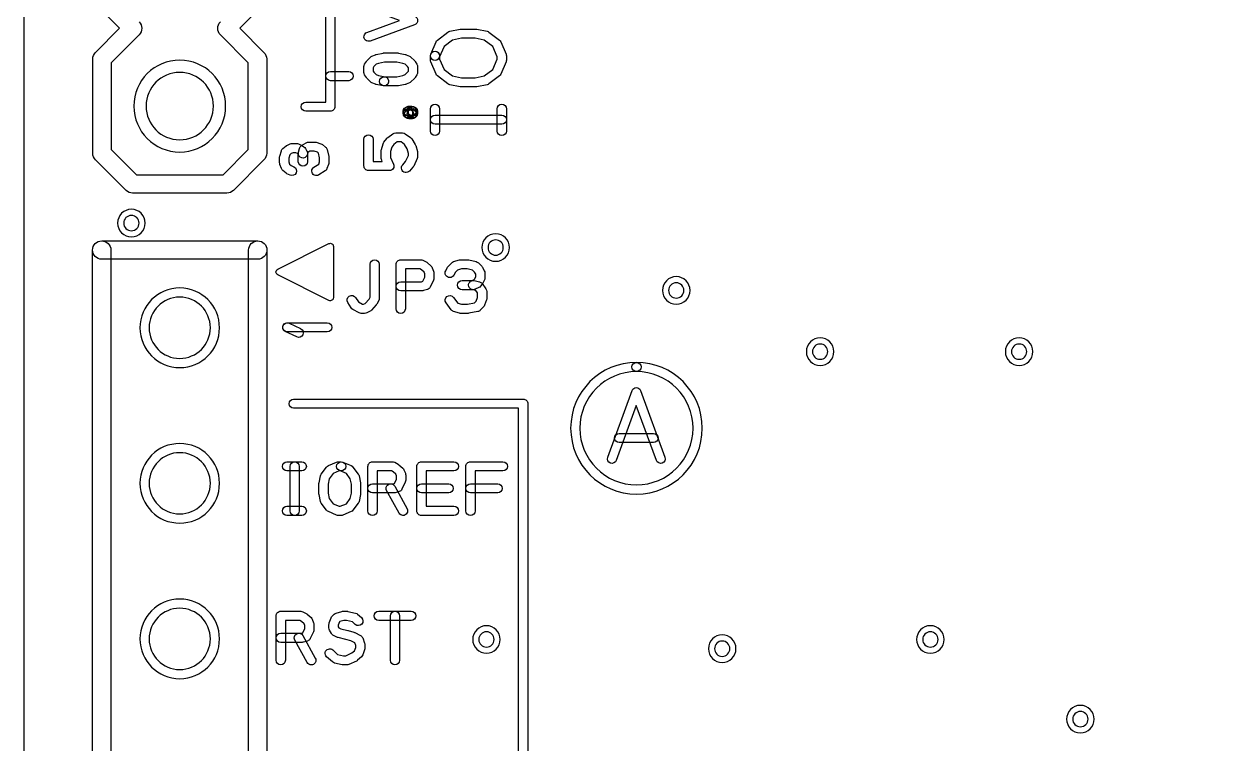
# Model space of a CAD drawing. Extents: x 0 to 53.3, y 0 to 68.6.
# Drawn here: x 0 to 19.79, y 33.85 to 45.6 of the extents above; entities that cross this region are included whole.
import ezdxf

# ---------------------------------------------------------------- set-up
doc = ezdxf.new("R2010")
doc.units = 0
for name, color, linetype in [('HOLE_1_4', 7, 'CONTINUOUS'), ('NC_Resist-A', 221, 'CONTINUOUS'), ('NC_Symbol-A', 140, 'CONTINUOUS'), ('OUTLINE', 7, 'CONTINUOUS')]:
    doc.layers.add(name, color=color, linetype=linetype)

msp = doc.modelspace()

# ---------------------------------------------------------------- linework, layer by layer
at = {"layer": 'HOLE_1_4'}
for points in [[(3.09, 44.26, 1), (1.99, 44.26, 1), (3.09, 44.26)], [(1.875, 42.35, 1), (1.625, 42.35, 1), (1.875, 42.35)], [(7.825, 41.95, 1), (7.575, 41.95, 1), (7.825, 41.95)], [(10.775, 41.25, 1), (10.525, 41.25, 1), (10.775, 41.25)], [(3.04, 40.64, 1), (2.04, 40.64, 1), (3.04, 40.64)], [(13.125, 40.25, 1), (12.875, 40.25, 1), (13.125, 40.25)], [(16.375, 40.25, 1), (16.125, 40.25, 1), (16.375, 40.25)], [(3.04, 38.1, 1), (2.04, 38.1, 1), (3.04, 38.1)], [(3.04, 35.56, 1), (2.04, 35.56, 1), (3.04, 35.56)], [(7.675, 35.55, 1), (7.425, 35.55, 1), (7.675, 35.55)], [(14.925, 35.55, 1), (14.675, 35.55, 1), (14.925, 35.55)], [(11.525, 35.4, 1), (11.275, 35.4, 1), (11.525, 35.4)], [(17.375, 34.25, 1), (17.125, 34.25, 1), (17.375, 34.25)]]:
    msp.add_lwpolyline(points, format="xyb", close=True, dxfattribs=at)
at = {"layer": 'NC_Resist-A'}
for points in [[(1.79, 44.26, 1), (3.29, 44.26, 1), (1.79, 44.26)], [(1.975, 42.35, 1), (1.525, 42.35, 1), (1.975, 42.35)], [(7.925, 41.95, 1), (7.475, 41.95, 1), (7.925, 41.95)], [(10.875, 41.25, 1), (10.425, 41.25, 1), (10.875, 41.25)], [(2.54, 41.29, 1), (2.54, 39.99, 1), (2.54, 41.29)], [(13.225, 40.25, 1), (12.775, 40.25, 1), (13.225, 40.25)], [(16.475, 40.25, 1), (16.025, 40.25, 1), (16.475, 40.25)], [(2.54, 38.75, 1), (2.54, 37.45, 1), (2.54, 38.75)], [(2.54, 36.21, 1), (2.54, 34.91, 1), (2.54, 36.21)], [(7.775, 35.55, 1), (7.325, 35.55, 1), (7.775, 35.55)], [(11.625, 35.4, 1), (11.175, 35.4, 1), (11.625, 35.4)], [(15.025, 35.55, 1), (14.575, 35.55, 1), (15.025, 35.55)], [(17.475, 34.25, 1), (17.025, 34.25, 1), (17.475, 34.25)]]:
    msp.add_lwpolyline(points, format="xyb", close=True, dxfattribs=at)
at = {"layer": 'NC_Symbol-A'}
for points in [[(4.6, 44.175, -1), (4.6, 44.325), (4.925, 44.325), (4.925, 49.275), (4.6, 49.275, -1), (4.6, 49.425), (5, 49.425, -0.414214), (5.075, 49.35), (5.075, 44.25, -0.414214), (5, 44.175)], [(5.64928, 45.3224, -1), (5.59788, 45.46332), (6.13111, 45.65779), (5.59788, 45.85227, -1), (5.64928, 45.99319), (6.3757, 45.72825, -0.699716), (6.3757, 45.58733)], [(6.63538, 45.08052, -1), (6.78538, 45.08052), (6.78538, 45.02574), (6.85643, 44.85947), (6.99685, 44.75314), (7.14257, 44.72305), (7.36781, 44.72305), (7.51352, 44.75314), (7.65395, 44.85947), (7.725, 45.02574), (7.725, 45.06517), (7.65395, 45.23144), (7.51352, 45.33777), (7.36781, 45.36786), (7.14257, 45.36786), (6.99685, 45.33777), (6.85643, 45.23144), (6.77935, 45.05105, -1), (6.64141, 45.10999), (6.72631, 45.30869, -0.130462), (6.75001, 45.33901), (6.91982, 45.46758, -0.111553), (6.94992, 45.48124), (7.11974, 45.51631, -0.050962), (7.13491, 45.51786), (7.37547, 45.51786, -0.050962), (7.39064, 45.51631), (7.56045, 45.48124, -0.111553), (7.59055, 45.46758), (7.76036, 45.33901, -0.130462), (7.78406, 45.30869), (7.86897, 45.10999, -0.101298), (7.875, 45.08052), (7.875, 45.01039, -0.101298), (7.86897, 44.98092), (7.78406, 44.78222, -0.130462), (7.76036, 44.7519), (7.59055, 44.62333, -0.111553), (7.56045, 44.60967), (7.39064, 44.5746, -0.050962), (7.37547, 44.57305), (7.13491, 44.57305, -0.050962), (7.11974, 44.5746), (6.94992, 44.60967, -0.111553), (6.91982, 44.62333), (6.75001, 44.7519, -0.130462), (6.72631, 44.78222), (6.64141, 44.98092, -0.101298), (6.63538, 45.01039)], [(5.8783, 44.58799, -1), (5.8783, 44.73799), (6.08762, 44.73799), (6.1864, 44.75838), (6.2233, 44.77362), (6.26261, 44.8115), (6.275, 44.83197), (6.275, 44.88362), (6.26261, 44.90408), (6.2233, 44.94195), (6.18639, 44.9572), (6.08762, 44.9776), (5.88596, 44.9776), (5.78719, 44.9572), (5.75028, 44.94196), (5.71098, 44.90408), (5.69858, 44.88361), (5.69858, 44.83198), (5.71098, 44.81151), (5.75028, 44.77362), (5.78718, 44.75838), (5.89346, 44.73644, -1), (5.86314, 44.58954), (5.74993, 44.61291, -0.047067), (5.73646, 44.61704), (5.67986, 44.64042, -0.094112), (5.65644, 44.65574), (5.59984, 44.71029, -0.064902), (5.58774, 44.72544), (5.55943, 44.77219, -0.136978), (5.54858, 44.81104), (5.54858, 44.90455, -0.136978), (5.55943, 44.9434), (5.58774, 44.99015, -0.06495), (5.59985, 45.00531), (5.65645, 45.05985, -0.094064), (5.67986, 45.07516), (5.73646, 45.09854, -0.047035), (5.74992, 45.10267), (5.86313, 45.12605, -0.050962), (5.8783, 45.1276), (6.09528, 45.1276, -0.050962), (6.11045, 45.12605), (6.22366, 45.10267, -0.047035), (6.23712, 45.09854), (6.29372, 45.07516, -0.094064), (6.31713, 45.05985), (6.37374, 45.00531, -0.064997), (6.38586, 44.99014), (6.41416, 44.94339, -0.136935), (6.425, 44.90455), (6.425, 44.81104, -0.136935), (6.41416, 44.7722), (6.38586, 44.72545, -0.064997), (6.37374, 44.71028), (6.31713, 44.65573, -0.094064), (6.29372, 44.64042), (6.23712, 44.61704, -0.047067), (6.22365, 44.61291), (6.11044, 44.58954, -0.050929), (6.09528, 44.58799)], [(5, 44.675, -1), (5, 44.825), (5.3, 44.825, -1), (5.3, 44.675)], [(6.29371, 44.10536, -1), (6.23647, 44.244), (6.25534, 44.25179, -0.098199), (6.28396, 44.25747), (6.33113, 44.25747, -1), (6.33113, 44.10747), (6.29883, 44.10747)], [(6.34009, 44.14351, -1), (6.19009, 44.14351), (6.19009, 44.17468, -1), (6.34009, 44.17468)], [(6.33173, 44.18574, -1), (6.23619, 44.0701), (6.21732, 44.08569, -1), (6.31286, 44.20133)], [(6.33113, 44.20292, -1), (6.33113, 44.05292), (6.28396, 44.05292, -1), (6.28396, 44.20292)], [(6.30251, 44.11315, -1), (6.35975, 44.25179), (6.37862, 44.244, -1), (6.32138, 44.10536)], [(6.30223, 44.20133, -1), (6.39777, 44.08569), (6.3789, 44.0701, -1), (6.28336, 44.18574)], [(6.275, 44.17468, -1), (6.425, 44.17468), (6.425, 44.14351, -1), (6.275, 44.14351)], [(6.78538, 43.85195, -1), (6.63538, 43.85195), (6.63538, 44.21429, -1), (6.78538, 44.21429)], [(7.875, 43.85195, -1), (7.725, 43.85195), (7.725, 44.21429, -1), (7.875, 44.21429)], [(7.8, 44.11396, -1), (7.8, 43.96396), (6.71038, 43.96396, -1), (6.71038, 44.11396)], [(5.54858, 43.71753, -1), (5.69858, 43.71753), (5.69858, 43.35617), (5.84678, 43.35617), (5.83831, 43.37483, -0.106969), (5.8316, 43.40584), (5.8316, 43.53052, -0.073621), (5.83482, 43.55225), (5.86313, 43.64576, -0.088707), (5.87511, 43.66929), (5.92228, 43.73162, -0.072506), (5.93769, 43.74681), (6.02259, 43.80915, -0.159683), (6.06698, 43.8237), (6.18019, 43.8237, -0.159683), (6.22458, 43.80915), (6.30948, 43.74681, -0.098579), (6.32925, 43.7252), (6.38586, 43.6317, -0.06271), (6.39348, 43.61458), (6.42178, 43.52107, -0.073588), (6.425, 43.49935), (6.425, 43.43701, -0.106935), (6.41829, 43.40601), (6.36169, 43.28134, -0.077945), (6.34892, 43.26192), (6.29231, 43.19958, -1), (6.18127, 43.30042), (6.22997, 43.35405), (6.275, 43.45324), (6.275, 43.48825), (6.25265, 43.5621), (6.20867, 43.63474), (6.15561, 43.6737), (6.09156, 43.6737), (6.03528, 43.63238), (6.00281, 43.58946), (5.9816, 43.51942), (5.9816, 43.42207), (6.0315, 43.31218, -0.545351), (5.96321, 43.20617), (5.62358, 43.20617, -0.414214), (5.54858, 43.28117)], [(4.40487, 43.26816, -1), (4.34229, 43.13184), (4.29135, 43.15522, -0.061629), (4.27568, 43.1649), (4.22474, 43.20581, -0.137315), (4.20121, 43.23869), (4.17574, 43.30882, -0.087308), (4.17123, 43.33442), (4.17123, 43.42208, -0.070824), (4.17421, 43.44301), (4.19968, 43.53067, -0.154052), (4.22474, 43.56822), (4.27568, 43.60913, -0.061629), (4.29135, 43.61881), (4.34229, 43.64219, -0.108008), (4.37358, 43.64903), (4.45, 43.64903, -0.108008), (4.48129, 43.64219), (4.53223, 43.61881, -0.043087), (4.54345, 43.61244), (4.56893, 43.59491, -0.117879), (4.59228, 43.569), (4.61775, 43.52224, -0.125359), (4.62689, 43.48636), (4.62689, 43.35195, -1), (4.47689, 43.35195), (4.47689, 43.46726), (4.46914, 43.4815), (4.46377, 43.48519), (4.43361, 43.49903), (4.38997, 43.49903), (4.36236, 43.48636), (4.33712, 43.46608), (4.32123, 43.4114), (4.32123, 43.34762), (4.33503, 43.30962), (4.36236, 43.28767)], [(4.6244, 43.46721, -1), (4.47938, 43.50551), (4.49636, 43.5698, -0.193245), (4.52973, 43.61463), (4.60614, 43.66138, -0.138125), (4.64528, 43.6724), (4.74717, 43.6724, -0.074355), (4.76911, 43.66912), (4.84552, 43.64575, -0.095213), (4.87054, 43.63251), (4.92149, 43.5916, -0.168753), (4.94763, 43.54989), (4.9731, 43.43885, -0.056437), (4.975, 43.42208), (4.975, 43.33442, -0.087308), (4.97049, 43.30882), (4.94502, 43.23869, -0.1664), (4.91455, 43.20086), (4.81266, 43.13657, -1), (4.73262, 43.26343), (4.8128, 43.31402), (4.825, 43.34762), (4.825, 43.41359), (4.80725, 43.49095), (4.78786, 43.50653), (4.73596, 43.5224), (4.6664, 43.5224), (4.6337, 43.50239)], [(1.265, 41.76, -1), (1.265, 42.06), (3.815, 42.06, -1), (3.815, 41.76)], [(1.415, 21.59, -1), (1.115, 21.59), (1.115, 41.91, -1), (1.415, 41.91)], [(3.665, 41.91, -1), (3.965, 41.91), (3.965, 21.59, -1), (3.665, 21.59)], [(5.05, 41.1309, -0.55752), (4.97764, 41.08618), (4.13944, 41.50528, -0.617992), (4.13944, 41.59472), (4.97764, 42.01382, -0.55752), (5.05, 41.9691)], [(5.64903, 41.67642, -1), (5.79903, 41.67642), (5.79903, 41.11981, -0.126514), (5.78973, 41.08363), (5.75856, 41.02703, -0.059853), (5.74812, 41.0125), (5.6702, 40.92759, -0.087646), (5.64948, 40.91173), (5.59493, 40.88343, -0.120226), (5.56039, 40.875), (5.50584, 40.875, -0.128104), (5.46925, 40.88453), (5.36796, 40.94113, -0.123142), (5.34145, 40.96606), (5.2869, 41.05097, -1), (5.4131, 41.13205), (5.45751, 41.06292), (5.52537, 41.025), (5.54209, 41.025), (5.56864, 41.03877), (5.63151, 41.10728), (5.64903, 41.1391)], [(6.225, 40.95, -1), (6.075, 40.95), (6.075, 41.67642, -0.414214), (6.15, 41.75142), (6.47727, 41.75142, -0.12026), (6.51182, 41.74299), (6.56637, 41.71468, -0.064683), (6.58223, 41.70364), (6.64457, 41.64704, -0.110983), (6.66348, 41.62013), (6.68685, 41.56353, -0.098199), (6.69253, 41.53491), (6.69253, 41.45, -0.112704), (6.6851, 41.41745), (6.63056, 41.30424, -0.209984), (6.58472, 41.26501), (6.52238, 41.24614, -0.073621), (6.50065, 41.24292), (6.15, 41.24292, -1), (6.15, 41.39292), (6.48955, 41.39292), (6.50972, 41.39903), (6.54253, 41.46712), (6.54253, 41.52004), (6.53127, 41.54731), (6.48862, 41.58603), (6.45897, 41.60142), (6.225, 41.60142)], [(7.0157, 41.49873, -1), (6.8843, 41.57109), (6.91547, 41.62769, -0.065961), (6.92716, 41.64355), (6.9817, 41.70015, -0.128197), (7.01398, 41.71989), (7.10749, 41.7482, -0.073621), (7.12922, 41.75142), (7.2461, 41.75142, -0.059462), (7.26375, 41.74931), (7.38064, 41.721, -0.142552), (7.417, 41.70015), (7.47154, 41.64355, -0.065961), (7.48323, 41.62769), (7.5144, 41.57109, -0.126514), (7.5237, 41.53491), (7.5237, 41.45, -0.126514), (7.5144, 41.41382), (7.48323, 41.35722, -0.046726), (7.47537, 41.34565), (7.452, 41.31734, -0.114126), (7.42516, 41.2968), (7.36282, 41.2685, -0.106935), (7.33182, 41.26179), (7.1526, 41.26179, -1), (7.1526, 41.41179), (7.31559, 41.41179), (7.34736, 41.42621), (7.35522, 41.43573), (7.3737, 41.46929), (7.3737, 41.51562), (7.35663, 41.54663), (7.32413, 41.58035), (7.23715, 41.60142), (7.14032, 41.60142), (7.07615, 41.58199), (7.04207, 41.54663)], [(7.31569, 41.26354, -1), (7.34795, 41.41004), (7.43366, 41.39117, -0.182143), (7.47798, 41.36231), (7.54032, 41.27741, -0.159683), (7.55487, 41.23302), (7.55487, 41.11981, -0.088201), (7.55027, 41.09396), (7.5191, 41.00906, -0.104102), (7.50271, 40.98287), (7.44817, 40.92626, -0.155011), (7.40824, 40.90463), (7.26018, 40.87633, -0.047247), (7.2461, 40.875), (7.12922, 40.875, -0.073588), (7.1075, 40.87822), (7.01399, 40.90652, -0.158551), (6.97591, 40.93303), (6.8902, 41.04624, -1), (7.0098, 41.13678), (7.08078, 41.04302), (7.14032, 41.025), (7.239, 41.025), (7.35668, 41.04749), (7.38374, 41.07558), (7.40487, 41.13314), (7.40487, 41.20844), (7.3738, 41.25075)], [(4.51488, 40.62634, -1), (4.45116, 40.49054), (4.26437, 40.5782, -1), (4.32809, 40.714)], [(4.29623, 40.5711, -1), (4.29623, 40.7211), (4.95, 40.7211, -1), (4.95, 40.5711)], [(10, 39.925, -1), (10, 40.075), (10, 40.075, 1), (10, 37.925, 1), (10, 40.075), (10, 40.075, -1), (10, 39.925), (10, 39.925, 1), (10, 38.075, 1), (10, 39.925)], [(9.67046, 38.4743, -1), (9.52954, 38.5257), (9.92694, 39.61532, -0.699716), (10.06786, 39.61532), (10.46527, 38.5257, -1), (10.32435, 38.4743), (9.9974, 39.37073)], [(4.4, 24.025, -1), (4.4, 24.175), (6.725, 24.175), (6.725, 28.5, -0.414214), (6.8, 28.575), (8.075, 28.575), (8.075, 39.325), (4.4, 39.325, -1), (4.4, 39.475), (8.15, 39.475, -0.414214), (8.225, 39.4), (8.225, 28.5, -0.414214), (8.15, 28.425), (6.875, 28.425), (6.875, 24.1, -0.414214), (6.8, 24.025)], [(9.71688, 38.76462, -1), (9.71688, 38.91462), (10.27792, 38.91462, -1), (10.27792, 38.76462)], [(4.2913, 38.30142, -1), (4.2913, 38.45142), (4.53286, 38.45142, -1), (4.53286, 38.30142)], [(4.49097, 37.65, -1), (4.34097, 37.65), (4.34097, 38.37642, -1), (4.49097, 38.37642)], [(5.17701, 38.45142, -1), (5.17701, 38.30142), (5.14561, 38.30142), (5.04557, 38.25867), (4.9821, 38.17484), (4.9637, 38.08574), (4.9637, 37.94068), (4.9821, 37.85157), (5.04557, 37.76775), (5.14561, 37.725), (5.16166, 37.725), (5.2617, 37.76775), (5.32517, 37.85157), (5.34357, 37.94068), (5.34357, 38.08574), (5.32517, 38.17484), (5.2617, 38.25867), (5.14754, 38.30745, -1), (5.20648, 38.44539), (5.33895, 38.38878, -0.13049), (5.36928, 38.36508), (5.45499, 38.25187, -0.111539), (5.46864, 38.22177), (5.49202, 38.10857, -0.050962), (5.49357, 38.0934), (5.49357, 37.93302, -0.050962), (5.49202, 37.91785), (5.46864, 37.80464, -0.111539), (5.45499, 37.77454), (5.36928, 37.66133, -0.13049), (5.33895, 37.63763), (5.20648, 37.58103, -0.101298), (5.17701, 37.575), (5.13026, 37.575, -0.101298), (5.10079, 37.58103), (4.96832, 37.63763, -0.13049), (4.93799, 37.66133), (4.85228, 37.77454, -0.111539), (4.83863, 37.80464), (4.81525, 37.91785, -0.050962), (4.8137, 37.93302), (4.8137, 38.0934, -0.050962), (4.81525, 38.10857), (4.83863, 38.22177, -0.111539), (4.85228, 38.25187), (4.93799, 38.36508, -0.13049), (4.96832, 38.38878), (5.10079, 38.44539, -0.101298), (5.13026, 38.45142)], [(5.7637, 37.65, -1), (5.6137, 37.65), (5.6137, 38.37642, -0.414214), (5.6887, 38.45142), (6.01597, 38.45142, -0.12026), (6.05052, 38.44299), (6.10507, 38.41468, -0.064683), (6.12093, 38.40364), (6.18327, 38.34704, -0.110983), (6.20218, 38.32013), (6.22555, 38.26353, -0.098199), (6.23123, 38.23491), (6.23123, 38.15, -0.112704), (6.2238, 38.11745), (6.16926, 38.00424, -0.209984), (6.12342, 37.96501), (6.06108, 37.94614, -0.073621), (6.03935, 37.94292), (5.6887, 37.94292, -1), (5.6887, 38.09292), (6.02825, 38.09292), (6.04842, 38.09903), (6.08123, 38.16712), (6.08123, 38.22004), (6.06997, 38.24731), (6.02732, 38.28603), (5.99767, 38.30142), (5.7637, 38.30142)], [(7.01857, 38.45142, -1), (7.01857, 38.30142), (6.5637, 38.30142), (6.5637, 37.725), (7.01857, 37.725, -1), (7.01857, 37.575), (6.4887, 37.575, -0.414214), (6.4137, 37.65), (6.4137, 38.37642, -0.414214), (6.4887, 38.45142)], [(7.81857, 38.45142, -1), (7.81857, 38.30142), (7.3637, 38.30142), (7.3637, 37.65, -1), (7.2137, 37.65), (7.2137, 38.37642, -0.414214), (7.2887, 38.45142)], [(5.91911, 37.98174, -1), (6.05051, 38.0541), (6.2531, 37.68618, -1), (6.1217, 37.61382)], [(6.4887, 37.94292, -1), (6.4887, 38.09292), (6.93286, 38.09292, -1), (6.93286, 37.94292)], [(7.2887, 37.94292, -1), (7.2887, 38.09292), (7.73286, 38.09292, -1), (7.73286, 37.94292)], [(4.2913, 37.575, -1), (4.2913, 37.725), (4.53286, 37.725, -1), (4.53286, 37.575)], [(4.265, 35.21, -1), (4.115, 35.21), (4.115, 35.93642, -0.414214), (4.19, 36.01142), (4.51727, 36.01142, -0.12026), (4.55182, 36.00299), (4.60637, 35.97468, -0.064683), (4.62223, 35.96364), (4.68457, 35.90704, -0.110983), (4.70348, 35.88013), (4.72685, 35.82353, -0.098199), (4.73253, 35.79491), (4.73253, 35.71, -0.112704), (4.7251, 35.67745), (4.67056, 35.56424, -0.209984), (4.62472, 35.52501), (4.56238, 35.50614, -0.073621), (4.54065, 35.50292), (4.19, 35.50292, -1), (4.19, 35.65292), (4.52955, 35.65292), (4.54972, 35.65903), (4.58253, 35.72712), (4.58253, 35.78004), (4.57127, 35.80731), (4.52862, 35.84603), (4.49897, 35.86142), (4.265, 35.86142)], [(5.50794, 35.90704, -1), (5.40712, 35.79598), (5.35936, 35.83934), (5.26211, 35.86142), (5.21929, 35.86142), (5.15259, 35.84122), (5.14757, 35.83667), (5.12734, 35.78158), (5.12734, 35.75759), (5.13719, 35.73969), (5.16989, 35.72485), (5.28713, 35.69823, -0.017632), (5.29224, 35.69687), (5.38575, 35.66857, -0.043373), (5.39781, 35.66375), (5.49131, 35.61658, -0.190152), (5.52793, 35.57547), (5.5591, 35.49057, -0.088201), (5.5637, 35.46472), (5.5637, 35.40811, -0.088201), (5.5591, 35.38226), (5.52793, 35.29736, -0.120979), (5.50795, 35.26769), (5.44561, 35.21108, -0.077945), (5.42619, 35.19831), (5.30152, 35.14171, -0.106935), (5.27052, 35.135), (5.20818, 35.135, -0.055853), (5.19158, 35.13686), (5.06691, 35.16516, -0.129239), (5.03309, 35.18278), (4.93958, 35.26769, -1), (5.04042, 35.37873), (5.11934, 35.30708), (5.21659, 35.285), (5.25429, 35.285), (5.35348, 35.33003), (5.39347, 35.36635), (5.4137, 35.42144), (5.4137, 35.45139), (5.39733, 35.49599), (5.33607, 35.52689), (5.25133, 35.55254), (5.12923, 35.58026, -0.05078), (5.11483, 35.58511), (5.0525, 35.61341, -0.161686), (5.01781, 35.64552), (4.98664, 35.70212, -0.126514), (4.97734, 35.7383), (4.97734, 35.79491, -0.088201), (4.98194, 35.82076), (5.01311, 35.90566, -0.121028), (5.0331, 35.93534), (5.06427, 35.96364, -0.111239), (5.09295, 35.97989), (5.18645, 36.0082, -0.073621), (5.20818, 36.01142), (5.27052, 36.01142, -0.055887), (5.28713, 36.00956), (5.4118, 35.98125, -0.129161), (5.4456, 35.96364)], [(5.79, 35.86142, -1), (5.79, 36.01142), (6.31987, 36.01142, -1), (6.31987, 35.86142)], [(6.12994, 35.21, -1), (5.97994, 35.21), (5.97994, 35.93642, -1), (6.12994, 35.93642)], [(4.4204, 35.54174, -1), (4.5518, 35.6141), (4.7544, 35.24618, -1), (4.623, 35.17382)]]:
    msp.add_lwpolyline(points, format="xyb", close=True, dxfattribs=at)
for points in [[(3.91607, 45.92393), (3.52213, 45.53), (3.91607, 45.13607, -0.198916), (3.96, 45.03), (3.96, 43.49, -0.198916), (3.91607, 43.38393), (3.41607, 42.88393, -0.198916), (3.31, 42.84), (1.77, 42.84, -0.198916), (1.66393, 42.88393), (1.16393, 43.38393, -0.198916), (1.12, 43.49), (1.12, 45.03, -0.198916), (1.16393, 45.13607), (1.55787, 45.53), (1.16393, 45.92393, -0.198916)], [(1.87607, 45.63607, -0.414236), (1.87607, 45.42393), (1.42, 44.96787), (1.42, 43.55213), (1.83213, 43.14), (3.24787, 43.14), (3.66, 43.55213), (3.66, 44.96787), (3.20393, 45.42393, -0.414236), (3.20393, 45.63607)]]:
    msp.add_lwpolyline(points, format="xyb", dxfattribs=at)
at = {"layer": 'OUTLINE'}
msp.add_lwpolyline([(2.54, 2.54), (1, 2.54, -0.414214), (0, 3.54), (0, 67.58, -0.414214), (1, 68.58), (22.44699, 68.58, 0.267948), (22.88, 68.33), (25.38, 68.33, 0.267948), (25.81301, 68.58), (52.34, 68.58, -0.414214), (53.34, 67.58), (53.34, 4.064), (51.816, 2.54), (40.386, 2.54), (38.13889, 0.29289, -0.19891), (37.43179, 0), (5.49421, 0, -0.19891), (4.78711, 0.29289)], format="xyb", close=True, dxfattribs=at)

doc.saveas('drawing.dxf')
